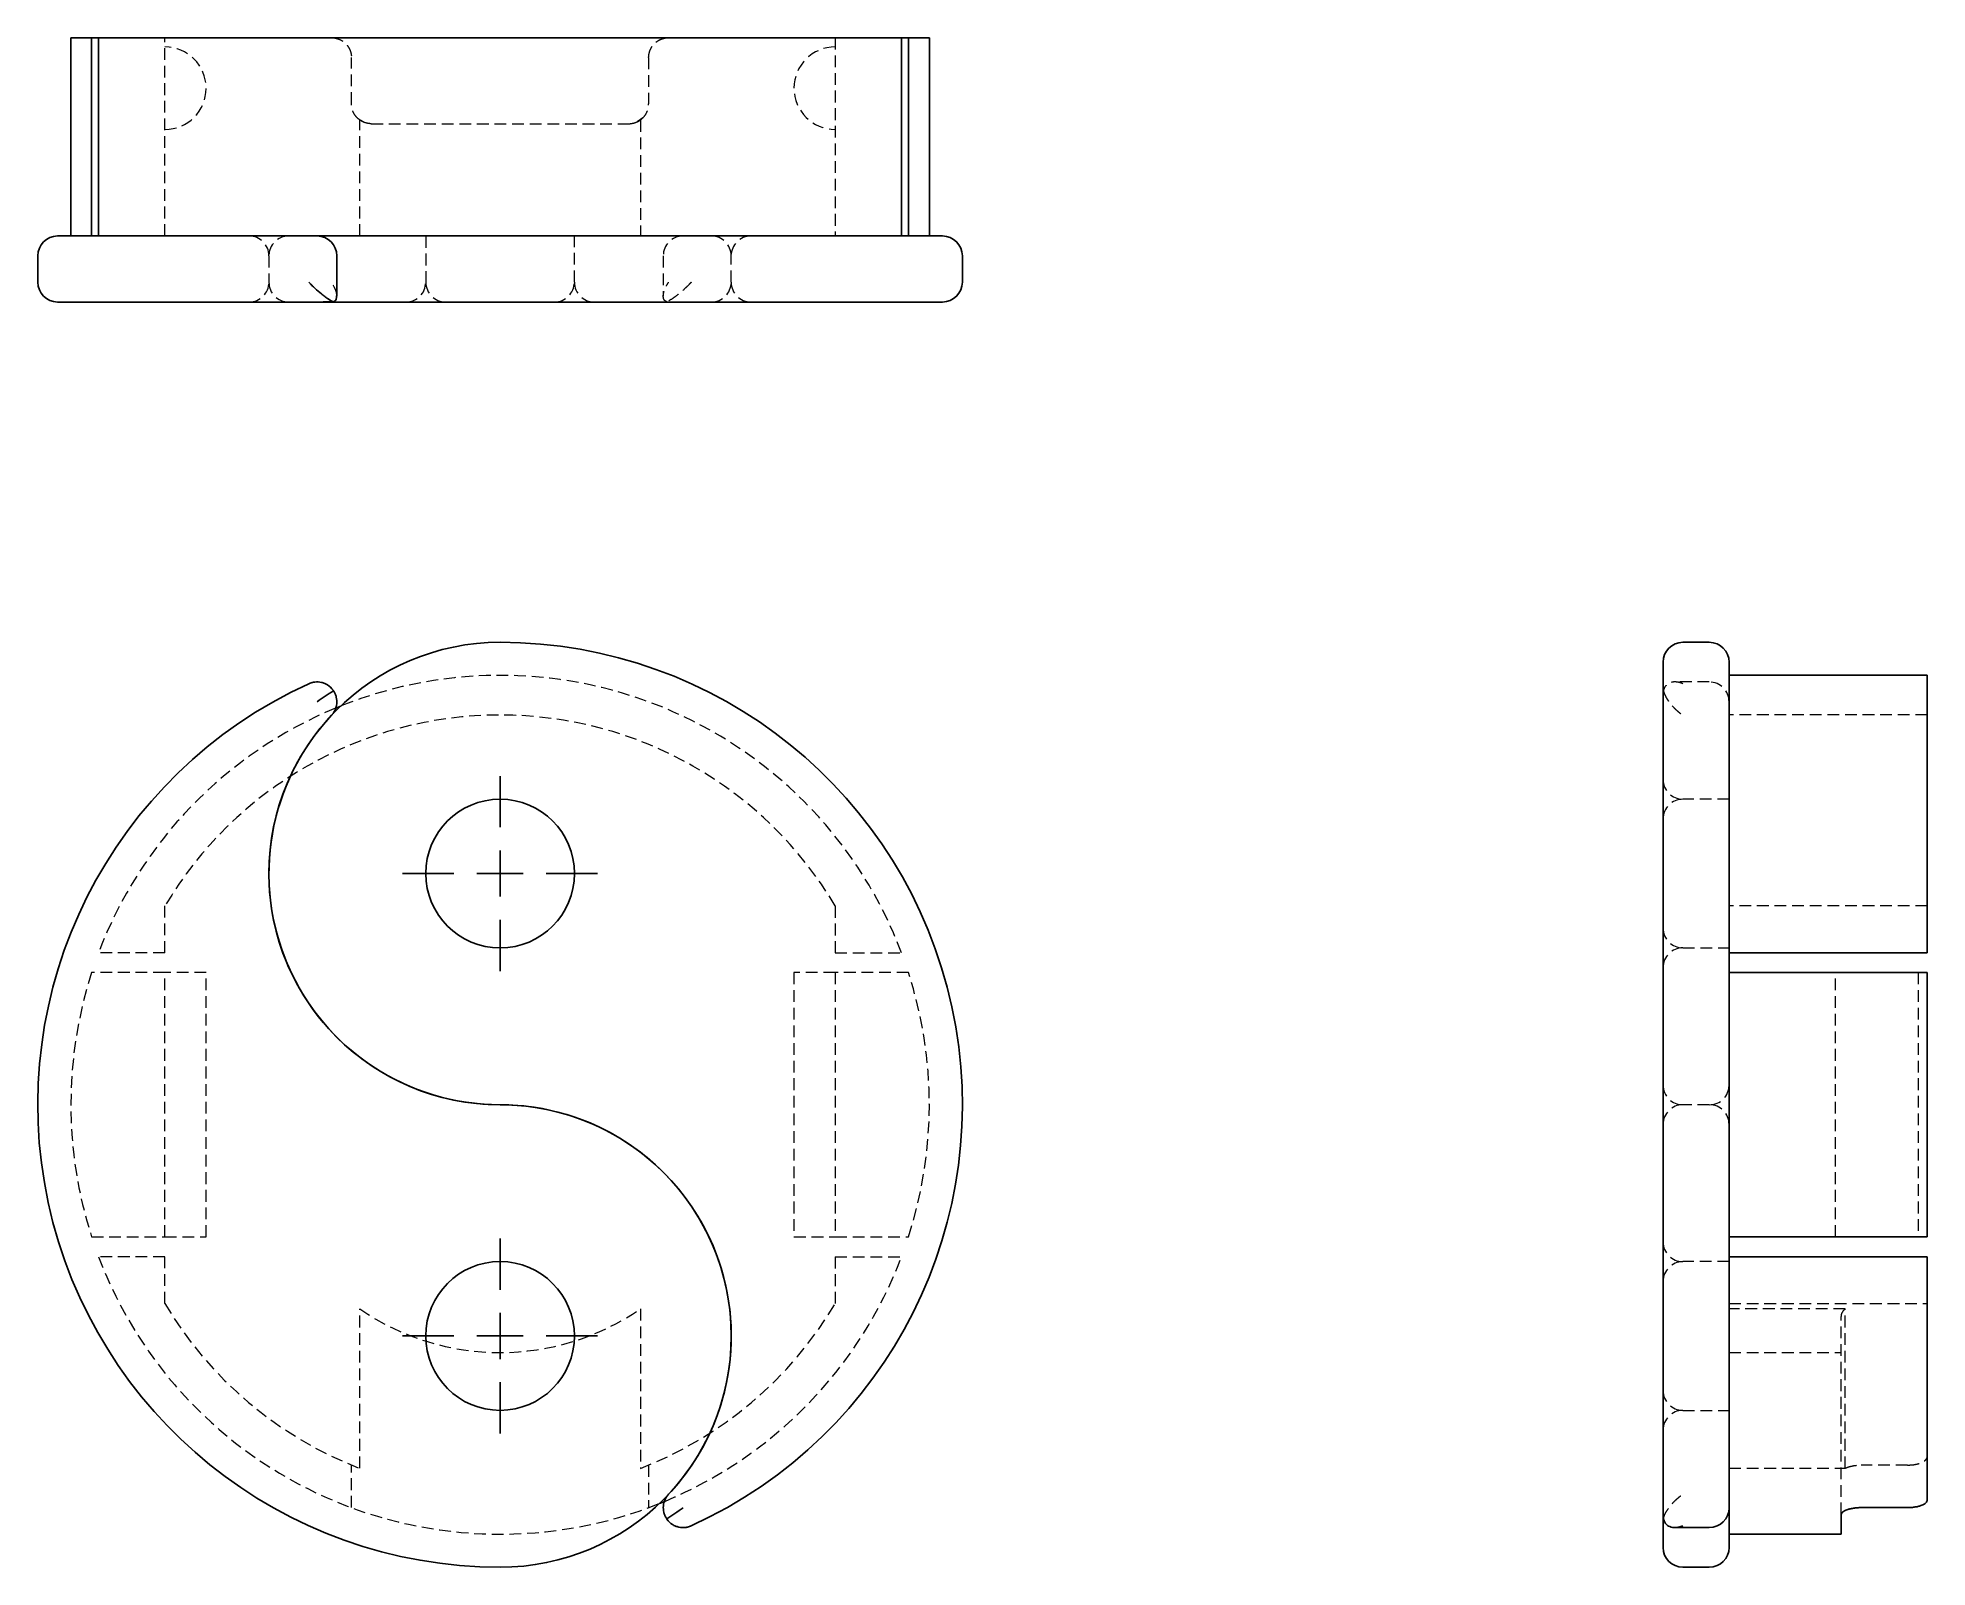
# Model space of a CAD drawing. Header units: millimetres. Extents: x 33 to 237, y 7 to 172.
import ezdxf

# ---------------------------------------------------------------- set-up
doc = ezdxf.new("R2010")
doc.units = ezdxf.units.MM
doc.linetypes.add('HIDDEN', pattern=[1.905, 1.27, -0.635])
doc.layers.add('10', color=7, linetype='Continuous')

# ---------------------------------------------------------------- blocks, each defined once
blk = doc.blocks.new('SW_CENTERMARKSYMBOL_0')
at = {"layer": '10', "color": 0}
for p, q in [((0, 5), (0, 10.54)), ((0, 0), (0, 2.5)), ((-5, 0), (-10.54, 0)), ((0, 0), (-2.5, 0)), ((0, 0), (0, -2.5)), ((0, 0), (2.5, 0)), ((5, 0), (10.54, 0)), ((0, -5), (0, -10.54))]:
    blk.add_line(p, q, dxfattribs=at)
blk = doc.blocks.new('SW_CENTERMARKSYMBOL_1')
at = {"layer": '10', "color": 0}
for p, q in [((0, 5), (0, 10.54)), ((0, 0), (0, 2.5)), ((-5, 0), (-10.54, 0)), ((0, 0), (-2.5, 0)), ((0, 0), (0, -2.5)), ((0, 0), (2.5, 0)), ((5, 0), (10.54, 0)), ((0, -5), (0, -10.54))]:
    blk.add_line(p, q, dxfattribs=at)

msp = doc.modelspace()

# ---------------------------------------------------------------- linework, layer by layer
at = {"color": 7, "linetype": 'Continuous', "lineweight": 25}
for p, q in [((36.57, 172.36), (36.57, 150.93)), ((38.82, 172.36), (36.57, 172.36)), ((38.82, 150.93), (38.82, 172.36)), ((38.82, 172.36), (39.58, 172.36)), ((39.58, 172.36), (39.58, 150.93)), ((126.42, 172.36), (39.58, 172.36)), ((126.42, 150.93), (126.42, 172.36)), ((126.42, 172.36), (127.18, 172.36)), ((127.18, 172.36), (127.18, 150.93)), ((129.43, 172.36), (127.18, 172.36)), ((129.43, 150.93), (129.43, 172.36)), ((63.21, 150.93), (35.14, 150.93)), ((63.21, 150.93), (72.23, 150.93)), ((83, 150.93), (72.23, 150.93)), ((130.86, 150.93), (83, 150.93)), ((33, 148.79), (33, 145.93)), ((65.35, 144.44), (65.35, 148.79)), ((133, 145.93), (133, 148.79)), ((35.14, 143.79), (63.21, 143.79)), ((63.21, 143.79), (83, 143.79)), ((83, 143.79), (130.86, 143.79)), ((210.93, 107), (213.79, 107)), ((208.79, 104.86), (208.79, 13.43)), ((215.93, 13.43), (215.93, 104.86)), ((237.36, 103.43), (215.93, 103.43)), ((237.36, 73.43), (237.36, 103.43)), ((65.19, 99.88), (65.77, 100.11)), ((215.93, 73.43), (237.36, 73.43)), ((237.36, 71.29), (215.93, 71.29)), ((237.36, 42.71), (237.36, 71.29)), ((215.93, 42.71), (237.36, 42.71)), ((237.36, 40.57), (215.93, 40.57)), ((237.36, 14.29), (237.36, 40.57)), ((100.81, 14.12), (100.23, 13.89)), ((208.79, 13.43), (208.79, 9.14)), ((215.93, 13.43), (215.93, 11.84)), ((228.07, 10.57), (228.07, 12.71)), ((230.22, 13.44), (235.22, 13.44)), ((210.07, 11.29), (213.79, 11.29)), ((215.93, 9.14), (215.93, 11.84)), ((215.93, 10.57), (228.07, 10.57)), ((210.93, 7), (213.79, 7))]:
    msp.add_line(p, q, dxfattribs=at)
at = {"color": 7, "linetype": 'HIDDEN', "lineweight": 18}
for p, q in [((46.75, 150.93), (46.75, 172.36)), ((119.25, 172.36), (119.25, 150.93)), ((66.93, 165.22), (66.93, 170.22)), ((99.07, 170.22), (99.07, 165.22)), ((68.24, 163.26), (67.71, 163.57)), ((98.44, 163.7), (97.84, 163.28)), ((67.82, 150.93), (67.82, 163.48)), ((69.07, 163.07), (96.93, 163.07)), ((98.18, 163.48), (98.18, 150.93)), ((74.96, 150.93), (74.96, 145.93)), ((74.96, 150.93), (74.96, 145.93)), ((91.04, 145.93), (91.04, 150.93)), ((91.04, 145.93), (91.04, 150.93)), ((58, 148.79), (58, 145.93)), ((58, 148.79), (58, 145.93)), ((100.65, 148.79), (100.65, 144.44)), ((108, 145.93), (108, 148.79)), ((108, 145.93), (108, 148.79)), ((213.79, 102.71), (210.07, 102.71)), ((237.36, 99.14), (215.93, 99.14)), ((215.93, 90.04), (210.93, 90.04)), ((215.93, 90.04), (210.93, 90.04)), ((46.75, 73.43), (46.75, 78.49)), ((119.25, 78.49), (119.25, 73.43)), ((237.36, 78.49), (215.93, 78.49)), ((210.93, 73.96), (215.93, 73.96)), ((210.93, 73.96), (215.93, 73.96)), ((46.75, 73.43), (39.58, 73.43)), ((119.25, 73.43), (126.42, 73.43)), ((46.75, 71.29), (38.82, 71.29)), ((46.75, 42.71), (46.75, 71.29)), ((51.21, 71.29), (46.75, 71.29)), ((51.21, 42.71), (51.21, 71.29)), ((119.25, 71.29), (114.79, 71.29)), ((114.79, 71.29), (114.79, 42.71)), ((127.18, 71.29), (119.25, 71.29)), ((119.25, 71.29), (119.25, 42.71)), ((227.45, 42.71), (227.45, 71.29)), ((236.38, 71.29), (236.38, 42.71)), ((213.79, 57), (210.93, 57)), ((213.79, 57), (210.93, 57)), ((38.82, 42.71), (46.75, 42.71)), ((46.75, 42.71), (51.21, 42.71)), ((114.79, 42.71), (119.25, 42.71)), ((119.25, 42.71), (127.18, 42.71)), ((46.75, 40.57), (39.58, 40.57)), ((46.75, 35.51), (46.75, 40.57)), ((119.25, 40.57), (119.25, 35.51)), ((119.25, 40.57), (126.42, 40.57)), ((215.93, 40.04), (210.93, 40.04)), ((215.93, 40.04), (210.93, 40.04)), ((67.82, 17.69), (67.82, 34.93)), ((98.18, 34.93), (98.18, 17.69)), ((215.93, 35.51), (237.36, 35.51)), ((228.48, 34.93), (215.93, 34.93)), ((228.48, 17.69), (228.48, 34.93)), ((228.07, 12.71), (228.07, 34.12)), ((215.93, 30.21), (228.07, 30.21)), ((210.93, 23.96), (215.93, 23.96)), ((210.93, 23.96), (215.93, 23.96)), ((66.93, 13.44), (66.93, 18.04)), ((99.07, 18.04), (99.07, 13.44)), ((215.93, 17.69), (228.48, 17.69)), ((235.22, 18.04), (230.22, 18.04))]:
    msp.add_line(p, q, dxfattribs=at)
at = {"color": 7, "linetype": 'Continuous', "lineweight": 25}
for centre in [(83, 82), (83, 82), (83, 32), (83, 32)]:
    msp.add_circle(centre, 8.04, dxfattribs=at)
at = {"color": 7, "linetype": 'HIDDEN', "lineweight": 18}
for centre, radius, start, end in [((46.75, 166.91), 4.46, 270, 90), ((119.25, 166.91), 4.46, 90, 270), ((55.86, 148.79), 2.14, 0, 90), ((60.14, 148.79), 2.14, 90, 180), ((102.79, 148.79), 2.14, 90, 180), ((105.86, 148.79), 2.14, 0, 90), ((110.14, 148.79), 2.14, 90, 180), ((55.86, 145.93), 2.14, 270, 0), ((60.14, 145.93), 2.14, 180, 270), ((72.82, 145.93), 2.14, 270, 0), ((77.11, 145.93), 2.14, 180, 270), ((88.89, 145.93), 2.14, 270, 0), ((93.18, 145.93), 2.14, 180, 270), ((105.86, 145.93), 2.14, 270, 0), ((110.14, 145.93), 2.14, 180, 270), ((83, 57), 46.43, 20.7227, 111.7868), ((213.79, 100.57), 2.14, 0, 90), ((83, 57), 46.43, 112.5547, 159.2773), ((83, 57), 42.14, 30.6644, 149.3356), ((210.93, 92.18), 2.14, 180, 270), ((210.93, 87.89), 2.14, 90, 180), ((210.93, 76.11), 2.14, 180, 270), ((210.93, 71.82), 2.14, 90, 180), ((83, 57), 46.43, 162.0798, 197.9202), ((83, 57), 46.43, 342.0798, 17.9202), ((210.93, 59.14), 2.14, 180, 270), ((213.79, 59.14), 2.14, 270, 0), ((210.93, 54.86), 2.14, 90, 180), ((213.79, 54.86), 2.14, 0, 90), ((210.93, 42.18), 2.14, 180, 270), ((83, 57), 46.43, 200.7227, 291.7868), ((83, 57), 46.43, 292.5547, 339.2773), ((210.93, 37.89), 2.14, 90, 180), ((83, 57), 42.14, 210.6644, 248.8894), ((83, 57), 26.79, 235.4819, 304.5181), ((83, 57), 42.14, 291.1106, 329.3356), ((210.93, 26.11), 2.14, 180, 270), ((210.93, 21.82), 2.14, 90, 180)]:
    msp.add_arc(centre, radius, start, end, dxfattribs=at)
at = {"color": 7, "linetype": 'Continuous', "lineweight": 25}
for centre, radius, start, end in [((35.14, 148.79), 2.14, 90, 180), ((63.21, 148.79), 2.14, 0, 90), ((130.86, 148.79), 2.14, 0, 90), ((35.14, 145.93), 2.14, 180, 270), ((130.86, 145.93), 2.14, 270, 0), ((83, 82), 25, 90, 270), ((83, 57), 50, 294.4327, 90), ((210.93, 104.86), 2.14, 90, 180), ((213.79, 104.86), 2.14, 0, 90), ((83, 57), 50, 114.4327, 270), ((83, 82), 25, 136.8264, 270), ((83, 32), 25, 270, 90), ((83, 32), 25, 316.8264, 90), ((213.79, 13.43), 2.14, 270, 0), ((210.93, 9.14), 2.14, 180, 270), ((213.79, 9.14), 2.14, 270, 0)]:
    msp.add_arc(centre, radius, start, end, dxfattribs=at)
at = {"color": 7, "linetype": 'HIDDEN', "lineweight": 18}
for points, knots in [([(64.79, 172.36), (65.05, 172.36), (65.32, 172.31), (65.82, 172.11), (66.06, 171.97), (66.36, 171.67), (66.46, 171.56), (66.62, 171.33), (66.69, 171.2), (66.81, 170.94), (66.85, 170.8), (66.91, 170.51), (66.93, 170.36), (66.93, 170.22)], [0, 0, 0, 0, 0.25, 0.25, 0.5, 0.5, 0.625, 0.625, 0.75, 0.75, 0.875, 0.875, 1, 1, 1, 1]), ([(99.07, 170.22), (99.07, 170.36), (99.09, 170.51), (99.15, 170.8), (99.19, 170.94), (99.31, 171.2), (99.38, 171.33), (99.54, 171.56), (99.64, 171.67), (99.84, 171.87), (99.95, 171.95), (100.18, 172.1), (100.3, 172.16), (100.68, 172.31), (100.95, 172.36), (101.21, 172.36)], [0, 0, 0, 0, 0.125, 0.125, 0.25, 0.25, 0.375, 0.375, 0.5, 0.5, 0.625, 0.625, 0.75, 0.75, 1, 1, 1, 1]), ([(67.82, 163.48), (67.69, 163.57), (67.56, 163.69), (67.34, 163.94), (67.25, 164.07), (67.09, 164.38), (67.03, 164.54), (66.95, 164.87), (66.93, 165.04), (66.93, 165.22)], [0, 0, 0, 0, 0.25, 0.25, 0.5, 0.5, 0.75, 0.75, 1, 1, 1, 1]), ([(98.18, 163.48), (98.31, 163.57), (98.44, 163.69), (98.66, 163.94), (98.75, 164.07), (98.91, 164.38), (98.97, 164.54), (99.05, 164.87), (99.07, 165.04), (99.07, 165.22)], [0, 0, 0, 0, 0.25, 0.25, 0.5, 0.5, 0.75, 0.75, 1, 1, 1, 1]), ([(69.07, 163.07), (68.85, 163.07), (68.63, 163.11), (68.21, 163.24), (68.01, 163.34), (67.82, 163.48)], [0, 0, 0, 0, 0.5, 0.5, 1, 1, 1, 1]), ([(96.93, 163.07), (97.15, 163.07), (97.37, 163.11), (97.79, 163.24), (97.99, 163.34), (98.18, 163.48)], [0, 0, 0, 0, 0.5, 0.5, 1, 1, 1, 1]), ([(65.32, 144.44), (65.33, 144.49), (65.36, 144.71), (65.18, 145.23), (64.91, 145.69), (64.77, 145.93)], [0, 0, 0, 0, 0.114925, 0.545984, 1, 1, 1, 1]), ([(101.02, 143.82), (100.99, 143.83), (100.95, 143.85), (100.89, 143.89), (100.83, 143.93), (100.78, 143.98), (100.74, 144.04), (100.69, 144.14), (100.65, 144.32), (100.65, 144.58), (100.72, 144.88), (100.81, 145.15), (100.92, 145.39), (101.01, 145.56), (101.11, 145.74), (101.19, 145.86), (101.23, 145.93)], [0, 0, 0, 0, 0.035575, 0.071841, 0.108906, 0.14687, 0.185828, 0.225867, 0.337893, 0.462601, 0.584156, 0.724345, 0.788605, 0.861024, 0.919177, 1, 1, 1, 1]), ([(103.68, 145.93), (103.64, 145.89), (103.56, 145.8), (103.46, 145.7), (103.34, 145.57), (103.2, 145.44), (102.86, 145.12), (102.45, 144.75), (101.98, 144.39), (101.53, 144.07), (101.2, 143.89), (101.03, 143.83), (101.02, 143.82)], [0, 0, 0, 0, 0.051388, 0.093382, 0.125982, 0.192675, 0.251918, 0.50286, 0.630404, 0.744358, 0.982093, 1, 1, 1, 1]), ([(210.93, 102.52), (210.89, 102.54), (210.8, 102.57), (210.7, 102.61), (210.57, 102.65), (210.44, 102.68), (210.12, 102.73), (209.75, 102.71), (209.39, 102.57), (209.07, 102.34), (208.89, 102.04), (208.83, 101.78), (208.82, 101.77)], [0, 0, 0, 0, 0.051388, 0.093382, 0.125982, 0.192675, 0.251918, 0.50286, 0.630404, 0.744358, 0.982093, 1, 1, 1, 1]), ([(208.82, 101.77), (208.83, 101.73), (208.85, 101.66), (208.89, 101.55), (208.93, 101.43), (208.98, 101.31), (209.04, 101.19), (209.14, 100.99), (209.32, 100.71), (209.58, 100.36), (209.88, 100.01), (210.15, 99.74), (210.39, 99.53), (210.56, 99.39), (210.74, 99.24), (210.86, 99.16), (210.93, 99.11)], [0, 0, 0, 0, 0.035575, 0.071841, 0.108906, 0.14687, 0.185828, 0.225867, 0.337893, 0.462601, 0.584156, 0.724345, 0.788605, 0.861024, 0.919177, 1, 1, 1, 1]), ([(228.07, 34.12), (228.07, 34.26), (228.11, 34.39), (228.24, 34.67), (228.34, 34.8), (228.48, 34.93)], [0, 0, 0, 0, 0.5, 0.5, 1, 1, 1, 1]), ([(235.22, 18.04), (235.36, 18.04), (235.51, 18.05), (235.8, 18.07), (235.94, 18.09), (236.2, 18.14), (236.33, 18.17), (236.56, 18.24), (236.67, 18.28), (236.87, 18.37), (236.95, 18.42), (237.1, 18.52), (237.16, 18.57), (237.31, 18.75), (237.36, 18.87), (237.36, 19)], [0, 0, 0, 0, 0.125, 0.125, 0.25, 0.25, 0.375, 0.375, 0.5, 0.5, 0.625, 0.625, 0.75, 0.75, 1, 1, 1, 1]), ([(228.48, 17.69), (228.57, 17.74), (228.69, 17.79), (228.94, 17.87), (229.07, 17.91), (229.38, 17.97), (229.54, 18), (229.87, 18.03), (230.04, 18.04), (230.22, 18.04)], [0, 0, 0, 0, 0.25, 0.25, 0.5, 0.5, 0.75, 0.75, 1, 1, 1, 1]), ([(208.82, 12.23), (208.83, 12.27), (208.85, 12.34), (208.89, 12.45), (208.93, 12.57), (208.98, 12.69), (209.04, 12.81), (209.14, 13.01), (209.32, 13.29), (209.58, 13.64), (209.88, 13.99), (210.15, 14.26), (210.39, 14.47), (210.56, 14.61), (210.74, 14.76), (210.86, 14.84), (210.93, 14.89)], [0, 0, 0, 0, 0.035575, 0.071841, 0.108906, 0.14687, 0.185828, 0.225867, 0.337893, 0.462601, 0.584156, 0.724345, 0.788605, 0.861024, 0.919177, 1, 1, 1, 1])]:
    msp.add_open_spline(points, degree=3, knots=knots, dxfattribs=at)
at = {"color": 7, "linetype": 'Continuous', "lineweight": 25}
for points, knots in [([(62.32, 145.93), (62.36, 145.89), (62.44, 145.8), (62.54, 145.7), (62.66, 145.57), (62.8, 145.44), (63.14, 145.12), (63.55, 144.75), (64.02, 144.39), (64.47, 144.07), (64.8, 143.89), (64.97, 143.83), (64.98, 143.82)], [0, 0, 0, 0, 0.051388, 0.093382, 0.125982, 0.192675, 0.251918, 0.50286, 0.630404, 0.744358, 0.982093, 1, 1, 1, 1]), ([(64.98, 143.82), (65.05, 143.86), (65.18, 143.92), (65.32, 144.12), (65.32, 144.32), (65.32, 144.44)], [0, 0, 0, 0, 0.277438, 0.575496, 1, 1, 1, 1]), ([(62.32, 102.52), (62.36, 102.54), (62.44, 102.57), (62.54, 102.61), (62.66, 102.65), (62.8, 102.68), (63.14, 102.73), (63.55, 102.71), (64.02, 102.57), (64.47, 102.34), (64.8, 102.04), (64.97, 101.78), (64.98, 101.77)], [0, 0, 0, 0, 0.051388, 0.093382, 0.125982, 0.192675, 0.251918, 0.50286, 0.630404, 0.744358, 0.982093, 1, 1, 1, 1]), ([(64.98, 101.77), (65.01, 101.73), (65.05, 101.66), (65.11, 101.55), (65.17, 101.43), (65.22, 101.31), (65.26, 101.19), (65.31, 100.99), (65.35, 100.71), (65.35, 100.36), (65.28, 100.01), (65.19, 99.74), (65.08, 99.53), (64.99, 99.39), (64.89, 99.24), (64.81, 99.16), (64.77, 99.11)], [0, 0, 0, 0, 0.035575, 0.071841, 0.108906, 0.14687, 0.185828, 0.225867, 0.337893, 0.462601, 0.584156, 0.724345, 0.788605, 0.861024, 0.919177, 1, 1, 1, 1]), ([(101.02, 12.23), (100.99, 12.27), (100.95, 12.34), (100.89, 12.45), (100.83, 12.57), (100.78, 12.69), (100.74, 12.81), (100.69, 13.01), (100.65, 13.29), (100.65, 13.64), (100.72, 13.99), (100.81, 14.26), (100.92, 14.47), (101.01, 14.61), (101.11, 14.76), (101.19, 14.84), (101.23, 14.89)], [0, 0, 0, 0, 0.035575, 0.071841, 0.108906, 0.14687, 0.185828, 0.225867, 0.337893, 0.462601, 0.584156, 0.724345, 0.788605, 0.861024, 0.919177, 1, 1, 1, 1]), ([(230.22, 13.44), (230.07, 13.44), (229.93, 13.44), (229.65, 13.42), (229.51, 13.4), (229.25, 13.36), (229.12, 13.33), (228.89, 13.28), (228.78, 13.24), (228.58, 13.17), (228.5, 13.14), (228.35, 13.06), (228.28, 13.01), (228.18, 12.93), (228.14, 12.89), (228.09, 12.8), (228.07, 12.75), (228.07, 12.71)], [0, 0, 0, 0, 0.125, 0.125, 0.25, 0.25, 0.375, 0.375, 0.5, 0.5, 0.625, 0.625, 0.75, 0.75, 0.875, 0.875, 1, 1, 1, 1]), ([(237.36, 14.29), (237.36, 14.18), (237.31, 14.07), (237.11, 13.86), (236.96, 13.77), (236.66, 13.65), (236.56, 13.62), (236.32, 13.55), (236.2, 13.53), (235.93, 13.49), (235.79, 13.47), (235.51, 13.45), (235.36, 13.44), (235.22, 13.44)], [0, 0, 0, 0, 0.25, 0.25, 0.5, 0.5, 0.625, 0.625, 0.75, 0.75, 0.875, 0.875, 1, 1, 1, 1]), ([(103.68, 11.48), (103.64, 11.46), (103.56, 11.43), (103.46, 11.39), (103.34, 11.35), (103.2, 11.32), (102.86, 11.27), (102.45, 11.29), (101.98, 11.43), (101.53, 11.66), (101.2, 11.96), (101.03, 12.22), (101.02, 12.23)], [0, 0, 0, 0, 0.051388, 0.093382, 0.125982, 0.192675, 0.251918, 0.50286, 0.630404, 0.744358, 0.982093, 1, 1, 1, 1]), ([(210.93, 11.48), (210.89, 11.46), (210.8, 11.43), (210.7, 11.39), (210.57, 11.35), (210.44, 11.32), (210.12, 11.27), (209.75, 11.29), (209.39, 11.43), (209.07, 11.66), (208.89, 11.96), (208.83, 12.22), (208.82, 12.23)], [0, 0, 0, 0, 0.051388, 0.093382, 0.125982, 0.192675, 0.251918, 0.50286, 0.630404, 0.744358, 0.982093, 1, 1, 1, 1])]:
    msp.add_open_spline(points, degree=3, knots=knots, dxfattribs=at)
for points in [[(64.98, 143.82), (64.38, 143.8), (63.79, 143.79), (63.21, 143.79)], [(64.98, 101.77), (64.38, 101.39), (63.79, 100.99), (63.21, 100.57)], [(101.02, 12.23), (101.62, 12.61), (102.21, 13.01), (102.79, 13.43)], [(208.82, 12.23), (208.8, 12.61), (208.79, 13.01), (208.79, 13.43)]]:
    msp.add_open_spline(points, degree=3, dxfattribs=at)
at = {"color": 7, "linetype": 'HIDDEN', "lineweight": 18}
for points in [[(101.02, 143.82), (101.62, 143.8), (102.21, 143.79), (102.79, 143.79)], [(208.82, 101.77), (208.8, 101.39), (208.79, 100.99), (208.79, 100.57)]]:
    msp.add_open_spline(points, degree=3, dxfattribs=at)

# ---------------------------------------------------------------- block references
at = {"layer": '10'}
for name, p in [('SW_CENTERMARKSYMBOL_0', (83, 82)), ('SW_CENTERMARKSYMBOL_1', (83, 32))]:
    msp.add_blockref(name, p, dxfattribs=at)

doc.saveas('drawing.dxf')
